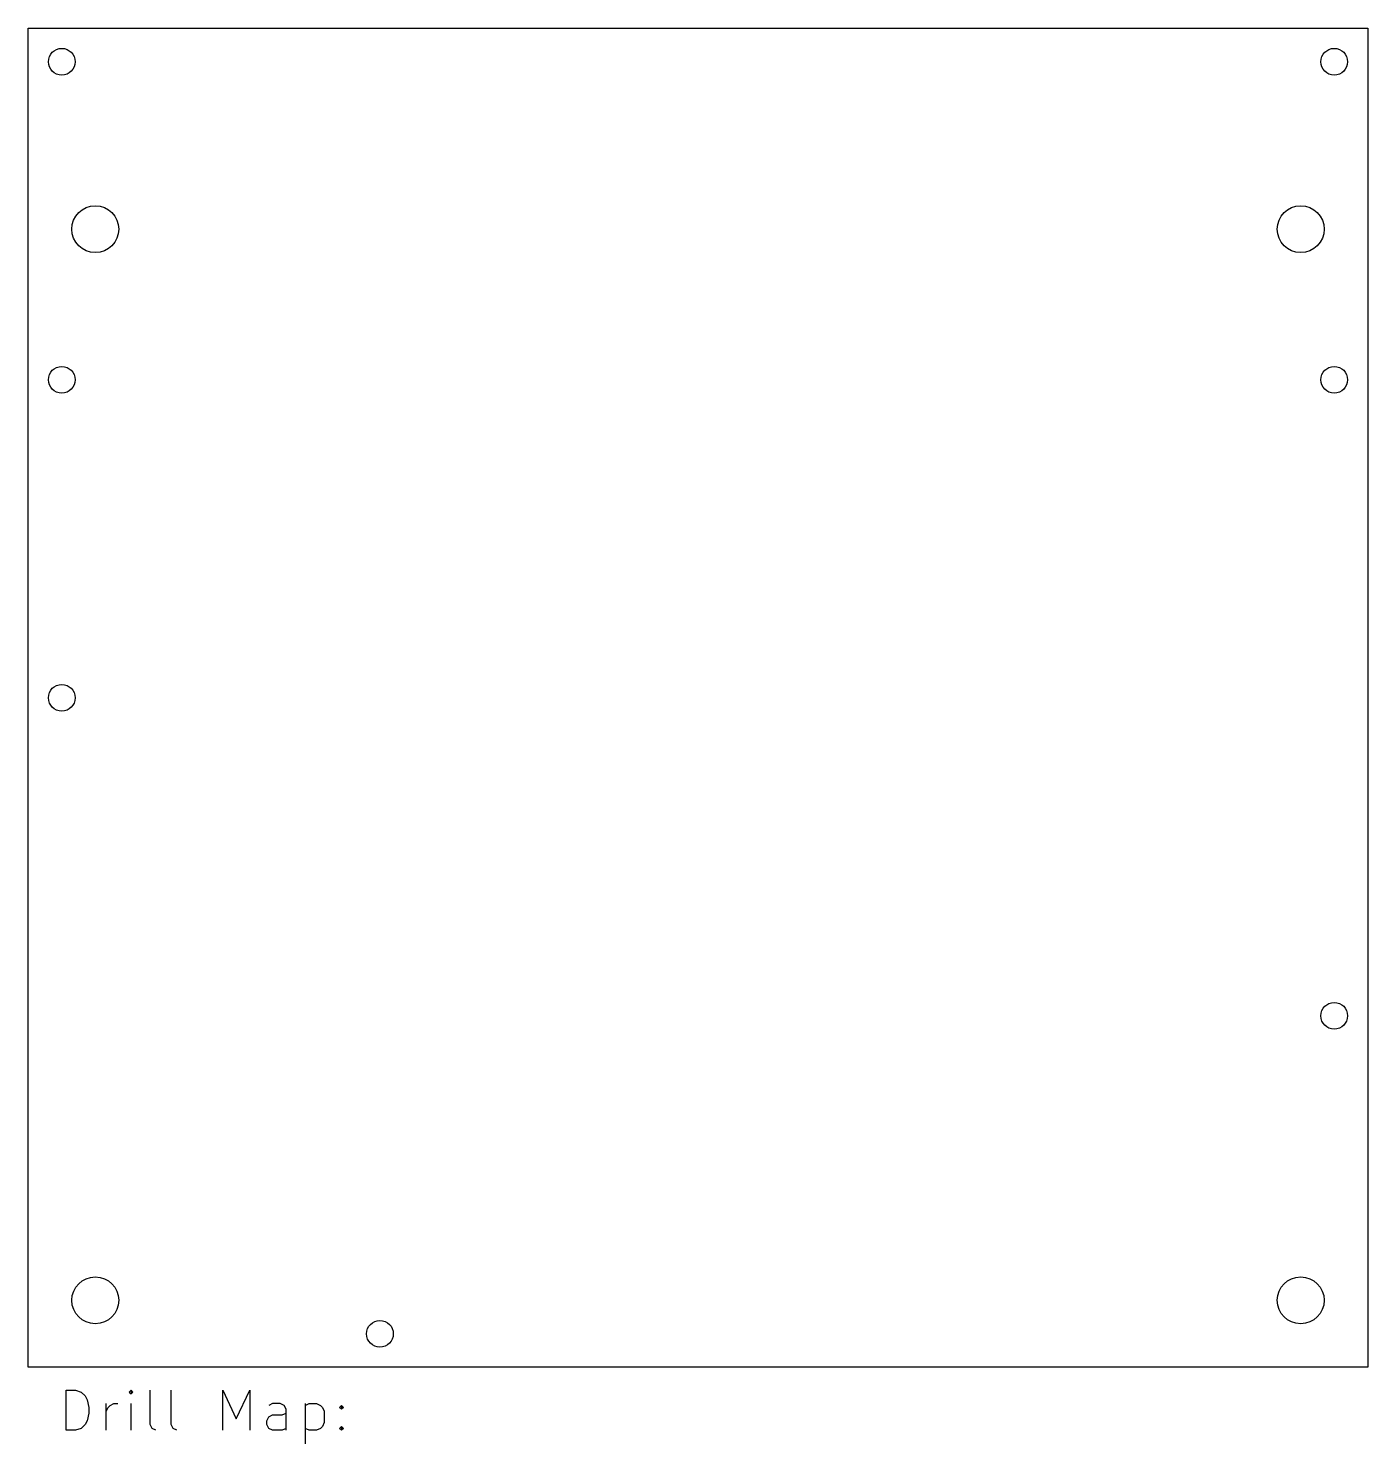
# Model space of a CAD drawing. Extents: x 33 to 133, y -141 to -35.
import ezdxf

# ---------------------------------------------------------------- set-up
doc = ezdxf.new("R2010")
doc.units = 0
doc.layers.add('BLACK', color=7, linetype='CONTINUOUS')

msp = doc.modelspace()

# ---------------------------------------------------------------- linework, layer by layer
at = {"layer": 'BLACK', "linetype": 'CONTINUOUS'}
for p, q in [((33.298, -135.05), (33.298, -35.05)), ((33.298, -35.05), (133.298, -35.05)), ((133.298, -35.05), (133.298, -135.05)), ((133.298, -135.05), (33.298, -135.05)), ((36.1123, -139.757), (36.1123, -136.757)), ((36.1123, -136.757), (36.8266, -136.757)), ((36.8266, -136.757), (37.2551, -136.9)), ((37.2551, -136.9), (37.5409, -137.186)), ((37.5409, -137.186), (37.6837, -137.471)), ((40.9694, -136.757), (40.8266, -136.9)), ((40.8266, -136.9), (40.9694, -137.043)), ((41.1123, -136.9), (40.9694, -136.757)), ((40.9694, -136.757), (40.9694, -137.043)), ((40.9694, -137.043), (41.1123, -136.9)), ((42.398, -139.329), (42.398, -136.757)), ((43.9694, -139.329), (43.9694, -136.757)), ((47.8266, -139.757), (47.8266, -136.757)), ((47.8266, -136.757), (48.8266, -138.9)), ((48.8266, -138.9), (49.8266, -136.757)), ((49.8266, -136.757), (49.8266, -139.757)), ((37.6837, -137.471), (37.8266, -138.043)), ((37.8266, -138.471), (37.6837, -139.043)), ((37.8266, -138.043), (37.8266, -138.471)), ((39.1123, -139.757), (39.1123, -137.757)), ((39.1123, -138.329), (39.2551, -138.043)), ((39.2551, -138.043), (39.398, -137.9)), ((39.398, -137.9), (39.6837, -137.757)), ((39.6837, -137.757), (39.9694, -137.757)), ((40.9694, -139.757), (40.9694, -137.757)), ((51.5409, -137.757), (51.2551, -137.9)), ((52.1123, -137.757), (51.5409, -137.757)), ((52.398, -137.9), (52.1123, -137.757)), ((52.2551, -138.614), (52.5409, -138.471)), ((52.5409, -138.186), (52.398, -137.9)), ((52.5409, -139.757), (52.5409, -138.186)), ((53.9694, -137.757), (53.9694, -140.757)), ((53.9694, -137.9), (54.2551, -137.757)), ((54.2551, -137.757), (54.8266, -137.757)), ((54.8266, -137.757), (55.1123, -137.9)), ((55.1123, -137.9), (55.2551, -138.043)), ((55.2551, -138.043), (55.398, -138.329)), ((55.398, -138.329), (55.398, -139.186)), ((56.5409, -138.043), (56.6837, -137.9)), ((56.6837, -138.186), (56.5409, -138.043)), ((56.6837, -137.9), (56.8266, -138.043)), ((56.6837, -137.9), (56.6837, -138.186)), ((56.8266, -138.043), (56.6837, -138.186)), ((37.5409, -139.329), (37.2551, -139.614)), ((37.6837, -139.043), (37.5409, -139.329)), ((42.5409, -139.614), (42.398, -139.329)), ((44.1123, -139.614), (43.9694, -139.329)), ((51.1123, -139.043), (51.2551, -138.757)), ((51.1123, -139.329), (51.1123, -139.043)), ((51.2551, -139.614), (51.1123, -139.329)), ((51.2551, -138.757), (51.5409, -138.614)), ((51.5409, -138.614), (52.2551, -138.614)), ((55.2551, -139.471), (55.1123, -139.614)), ((55.398, -139.186), (55.2551, -139.471)), ((56.5409, -139.614), (56.6837, -139.471)), ((56.6837, -139.471), (56.8266, -139.614)), ((56.6837, -139.471), (56.6837, -139.757)), ((36.8266, -139.757), (36.1123, -139.757)), ((37.2551, -139.614), (36.8266, -139.757)), ((42.8266, -139.757), (42.5409, -139.614)), ((44.398, -139.757), (44.1123, -139.614)), ((51.5409, -139.757), (51.2551, -139.614)), ((52.2551, -139.757), (51.5409, -139.757)), ((52.5409, -139.614), (52.2551, -139.757)), ((54.2551, -139.757), (53.9694, -139.614)), ((54.8266, -139.757), (54.2551, -139.757)), ((55.1123, -139.614), (54.8266, -139.757)), ((56.6837, -139.757), (56.5409, -139.614)), ((56.8266, -139.614), (56.6837, -139.757))]:
    msp.add_line(p, q, dxfattribs=at)
at = {"layer": 'BLACK'}
for centre, radius in [((35.798, -37.55), 1), ((130.798, -37.55), 1), ((38.298, -50.05), 1.7529), ((128.298, -50.05), 1.7529), ((35.798, -61.3), 1), ((130.798, -61.3), 1), ((35.798, -85.05), 1), ((130.798, -108.8), 1), ((38.298, -130.05), 1.75), ((128.298, -130.05), 1.7507), ((59.548, -132.55), 1)]:
    msp.add_circle(centre, radius, dxfattribs=at)

doc.saveas('drawing.dxf')
